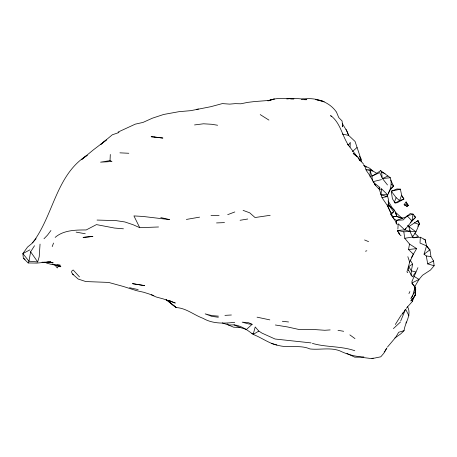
<?xml version="1.0" encoding="UTF-8"?>
<svg xmlns="http://www.w3.org/2000/svg" width="457" height="457" viewBox="0 0 457 457"><rect width="100%" height="100%" fill="white"/><g stroke="black" fill="none" stroke-linecap="round" stroke-linejoin="round"><path stroke-width="0.69" d="M370.079 176.922L370.136 170.541L365.966 169.69L370.667 169.764L376.802 173.289L380.607 170.632L390.318 177.744C392.523 184.514 390.055 190.803 386.788 196.647L382.029 197.727L379.39 189.444L374.586 184.371M414.847 286.945L411.957 283.151L411.991 281.112M396.453 223.81L396.516 220.365L393.437 218.589M394.837 337.991L400.709 333.918L404.051 330.679C404.953 322.522 411.968 315.016 407.604 306.727M110.028 160.618L100.569 162.166L111.982 161.504L110.028 160.618L110.308 154.472M311.074 342.904L275.068 339.02L262.032 333.147L258.851 331.102L255.206 326.972L253.161 334.427C261.987 337.809 269.693 344.024 279.13 345.618C289.338 348.171 300.146 344.612 309.966 348.954C319.871 350.079 330.183 347.177 339.797 350.833C347.303 354.478 355.483 356.728 363.852 356.957M350.068 147.08L350.296 142.401L348.343 145.292L347.423 144.298M417.767 226.318L419.503 223.656L418.029 220.582L408.832 226.592L409.992 231.436L412.522 237.069L413.659 237.794L420.326 237.24L420.029 243.073L426.564 245.883L429.946 249.819L430.985 256.691L433.539 260.936L434.15 265.734L430.488 270.041L422.542 275.24L419.04 279.398L414.659 286.796M408.518 270.487L408.724 266.562L412.597 264.117L410.112 259.85M397.87 229.083L398.196 223.764L404.765 229.894L409.992 231.436L415.979 231.848L419.503 223.656M411.06 275.32L411.351 270.858L412.597 264.117M387.096 195.407L386.788 196.647L380.984 194.745L381.566 188.861L379.39 189.444L379.813 187.381L373.209 182.183M360.807 160.373L360.961 159.019L355.066 141.453L348.657 135.403L346.069 129.434M40.045 244.107L39.211 256.737L37.697 261.941L28.974 261.181L22.85 253.584L27.569 247.037L31.367 243.947L36.12 238.72M396.11 223.416L396.516 220.365L406.347 216.829L410.243 213.556L413.042 214.116L415.613 217.275L412.003 221.005L404.765 229.894L398.481 230.362M410.18 230.179L409.992 231.436L403.817 231.819L398.453 230.568M403.817 231.819L404.753 238.268L412.522 237.069L412.717 235.795M406.307 308.304L412.5 301.289L412.939 298.667L415.293 295.136L415.744 289.372L414.636 286.019M34.521 245.717L30.636 251.79L28.974 261.181L28.174 262.958L23.364 258.251L22.85 253.584L29.916 249.848M407.798 272.703L406.936 271.892L409.683 262.152L413.357 254.206L408.518 249.533L409.523 244.049L404.753 238.268M412.5 301.289L413.556 297.37M414.979 287.522L412.517 296.147L410.906 298.444L412.711 295.428M430.762 256.56L426.284 255.966L424.045 254.178L426.564 245.883L425.216 239.725L420.326 237.24M52.207 246.609L53.538 243.05M401.623 195.162L403.908 199.058L397.162 202.765L395.014 202.937L392.397 198.698L391.295 191.197L396.933 188.975L400.412 189.152L401.623 195.162L399.595 200.566L395.516 202.868M400.412 189.152L391.295 191.197L396.128 197.664L394.322 202.262L395.014 202.937M405.353 309.795L400.738 320.848M412.197 280.912L417.921 267.648M408.935 293.583L409.889 291.543M386.536 348.365L383.783 353.301L380.795 356.803L371.947 358.625L360.419 357.197L354.729 357.168L346.954 353.45M386.873 348.011L385.177 351.005L384.171 351.941M411.409 257.594L416.647 248.608L409.523 244.049M388.222 193.134L389.827 190.369L393.58 186.09L390.735 180.098M413.436 294.222L415.242 291.206L415.002 287.19M395.311 324.504L401.349 314.879M404.765 229.894L405.839 228.192M32.458 242.993C53.658 215.515 55.834 174.78 87.23 155.237L81.317 159.779L93.445 149.81L106.304 140.019L100.477 144.641L112.325 134.781L118.986 132.524M412.522 237.069L415.979 231.848L408.832 226.592M405.873 323.03L406.587 321.957M403.514 312.125L402.034 314.262L404.713 310.949M404.622 310.526L405.359 309.458M406.084 201.965L404.108 204.73L407.13 206.404L408.381 205.484L406.084 201.965L407.376 204.616L408.381 205.484L407.318 205.69M50.944 230.488L47.494 235.132L43.986 238.754M57.456 267.471L58.473 266.134L60.872 266.751L52.664 264.466M387.462 347.069L395.768 337.22L398.681 332.268L404.051 330.679M391.386 214.35L393.7 211.745L394.231 210.117L392.083 207.632L388.062 200.766M410.483 222.319L415.613 217.275L414.002 216.155M359.636 160.407L360.961 159.019L359.271 156.151M407.187 215.824L412.003 221.005L413.042 214.116L407.187 215.824L403.2 219.914L396.516 220.365M387.953 206.353L388.981 205.382L388.216 201.388M393.38 328.612L400.532 321.968M252.138 324.304L248.619 323.939L242.17 322.151L248.551 322.716L252.138 324.304L246.472 329.457L240.011 327.469L234.041 324.876L228.46 325.007L222.256 322.916M352.336 151.644L357.083 147.457M416.561 221.856L418.029 220.582L418.989 223.262M390.701 188.558L393.58 186.09L391.129 184.045M55.148 237.4C63.557 230.077 75.639 229.951 86.207 229.951L96.45 224.604L114.484 228.049L123.436 228.803M378.562 188.318L379.813 187.381M424.045 254.178L429.946 249.819L428.809 249.036L426.227 245.3M376.185 173.649L371.878 176.173L372.564 181.052M258.851 331.102L253.161 334.427C247.448 330.097 241.422 325.698 234.041 324.876M426.284 255.966L427.712 263.918L433.539 260.936M390.564 213.333L393.7 211.745L388.981 205.382L387.685 204.313M412.488 282.7L419.04 279.398L413.916 276.291M387.89 176.002L382.463 178.55L379.738 172.615L371.878 176.173L370.136 170.541L372.935 171.009L369.656 168.233L363.903 165.508M371.947 358.625L373.226 358.06M118.015 132.096L135.283 124.15L143.012 122.419L152.381 118.192L163.669 114.461L179.041 111.668L190.723 110.663L210.78 106.704L222.331 103.596L229.722 104.122L235.155 103.648L240.845 103.79L247.648 102.385L254.429 101.574L269.087 100.431L274.331 99.009L267.888 100.86C276.165 97.392 285.242 98.495 293.942 98.861L290.646 98.941M227.7 214.664L234.818 211.951M365.463 251.207L366.845 250.784M413.659 237.794L418.469 236.555L414.847 233.356M373.335 181.583L381.464 179.612M301.329 99.312C313.988 96.878 328.646 100.877 336.272 111.845M198.469 108.995L196.373 109.406M270.173 215.298L255.04 217.538L249.665 212.791L243.101 210.374M186.37 219.434L199.578 217.144M240.085 220.274L247.734 219.012M234.715 322.311C224.159 323.573 212.579 323.927 203.108 318.352C193.979 315.056 186.17 308.064 176.162 307.567L166.125 299.615M194.522 124.938L203.485 123.79L211.694 124.281L217.601 125.252M408.518 249.533L416.647 248.608M390.318 177.744L382.463 178.55L387.496 184.965M51.104 262.575L53.189 262.884L45.38 262.249L50.796 261.815L36.868 263.083L28.174 262.958M286.796 98.958C293.48 98.118 300.255 98.523 306.876 99.7L304.745 99.735M330.16 329.92L324.773 330.274L312.222 329.4L298.764 329.44L287.407 326.926L275.365 324.99M224.941 315.364L231.396 314.999M216.538 222.93L224.507 222.61M211.014 215.618L219.097 215.384M158.528 226.98L139.739 227.683L133.153 224.747L124.87 221.959L115.924 220.6L97.05 220.068M380.984 194.745L387.553 194.699L381.566 188.861M392.357 216.498L396.944 216.561L402.806 218.149M42.015 262.209L45.38 262.249M392.232 216.481L396.944 216.561L402.12 218.315L395.248 212.014L396.944 216.561L395.059 211.408L394.231 210.117L388.981 205.382L388.273 202.822M251.876 333.673L253.195 333.701M240.011 327.469L233.636 327.206L228.46 325.007L227.038 323.779M119.917 152.844L128.8 153.266M218.463 316.158L211.859 315.593L205.176 313.879L211.785 316.364L218.32 317.244M282.346 321.265L288.556 321.974M169.41 219.589L143.035 216.458L133.924 215.915L139.739 227.683M53.435 264.346L54.817 264.529M56.891 264.797L60.341 265.243L52.012 264.603L46.917 263.175L44.757 262.141M423.839 239.525L425.216 239.725L425.37 242.301M47.631 262.055L49.019 262.261M338.009 330.32L343.67 331.296M76.13 232.116L85.27 233.761M129.525 287.704L138.157 289.612M315.684 99.637L322.054 100.86L324.127 101.78L317.632 100.129M153.889 295.685L151.364 294.622M257.057 317.169L269.83 319.883M342.339 134.05L348.657 135.403L346.926 131.159L342.344 123.641L342.659 126.812L342.07 120.968L338.763 117.575L336.483 112.102M160.807 217.589L169.421 219.554M312.377 343.39C326.252 347.411 341.071 345.938 354.786 350.73M271.361 343.43L276.868 344.949M427.712 263.918L434.15 265.734M414.345 222.782L418.96 224.427M169.004 300.489L175.299 303.037L163.263 298.912L156.174 296.981L149.29 294.028L143.669 292.257L136.426 290.635L123.424 286.488L108.583 282.42L85.773 281.558L78.21 279.056L72.503 274.034L71.452 271.932L72.075 270.761L73.189 269.973L79.472 276.896M364.572 239.959L368.582 241.639M168.856 300.466L171.752 301.7M56.668 265.403L58.473 266.134M380.607 170.632L381.664 172.146L385.068 173.62M72.503 274.034L73.691 274.611M23.364 258.251L25.146 259.285M260.204 114.587L268.927 120.094M57.251 267.985L54.949 264.946M363.743 165.331L366.445 167.199M349.856 334.872L354.98 338.608M401.046 235.749L400.269 235.155L397.339 230.488L399.361 234.07M170.929 303.402L166.217 299.626M171.975 304.236L176.162 307.567L169.501 302.248M396.128 197.664L399.595 200.566L403.908 199.058L402.017 196.184M407.627 225.347L409.049 226.821M363.835 164.446L358.271 157.951L360.379 161.047L357.854 157.294L353.187 153.381L357.3 156.848L348.862 145.766M411.957 283.151L414.979 287.105M369.844 175.562L366.274 170.467L364.589 165.463M30.636 251.79L37.697 261.941M397.207 224.644L394.842 220.205L390.735 214.156L393.437 218.257L387.61 205.924L382.029 197.727M331.302 116.592L330.611 115.501C340.591 122.876 342.053 135.809 348.68 145.555M408.724 266.562L411.351 270.858L415.876 271.955L412.351 276.845L408.701 270.464M370.164 176.253L375.38 185.234M405.599 309.183L408.964 315.833M398.607 232.236L399.424 234.058M387.61 205.924L390.341 212.031M407.838 256.663L409.683 262.152M387.25 194.791L388.718 200.554M360.961 159.019L361.476 161.812M381.664 172.146L382.086 177.413M414.71 287.493L414.922 290.269M415.185 293.742L415.293 295.136L414.276 297.021L410.854 300.946L415.293 295.136L415.242 291.206M407.376 204.616L407.13 206.404L404.108 204.73L407.376 204.616M92.817 236.435L83.157 237.394L92.817 236.435M154.575 136.997L151.141 136.729L162.903 138.054L154.575 136.997M144.543 285.608L132.57 283.671L144.543 285.608"/></g></svg>
